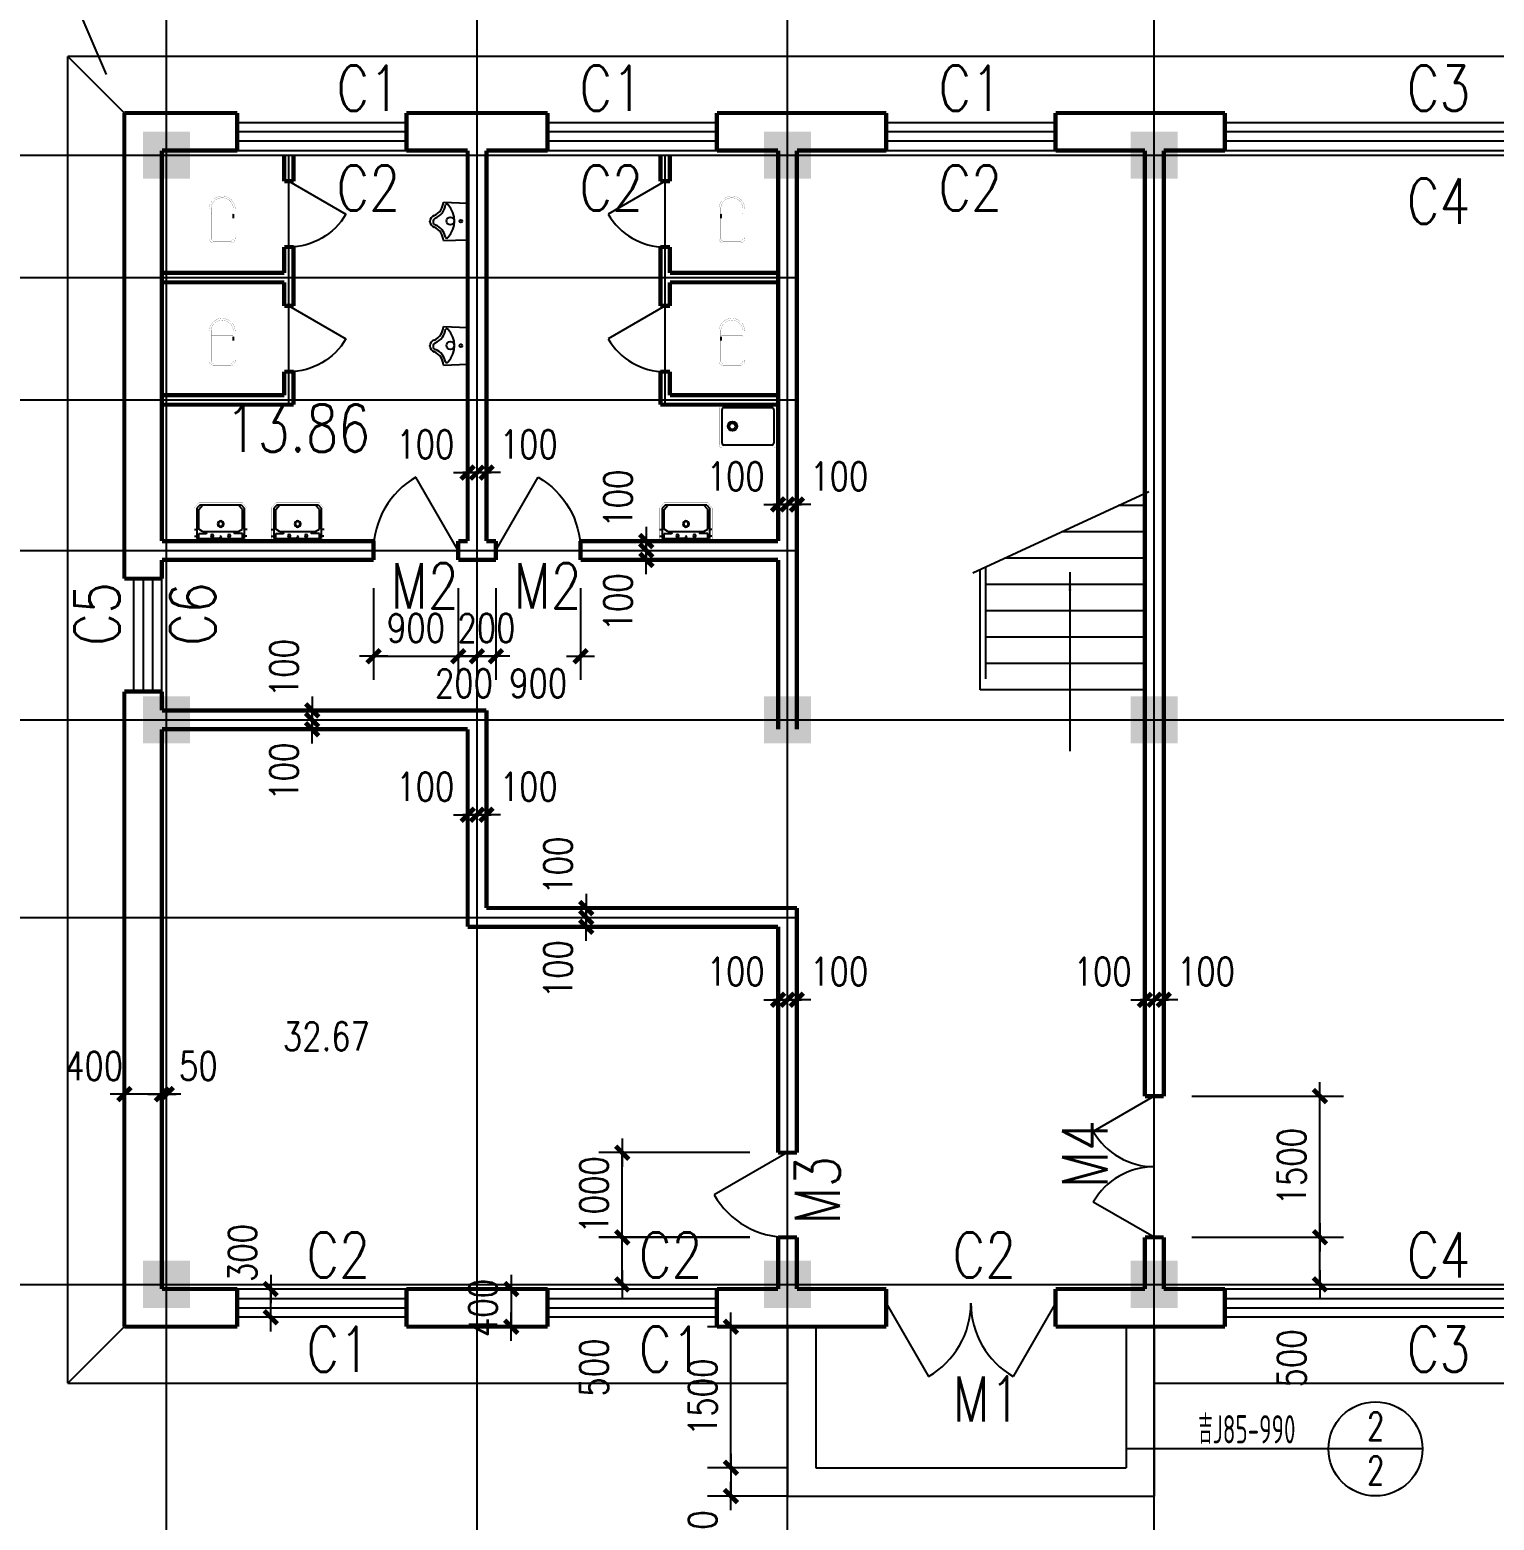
# Model space of a CAD drawing. Extents: x -354 to 59046, y -31184 to 54816.
# Drawn here: x 8406 to 23974, y 26426 to 42266 of the extents above; entities that cross this region are included whole.
import ezdxf
from ezdxf.enums import TextEntityAlignment as Align

# ---------------------------------------------------------------- set-up
doc = ezdxf.new("R2010")
doc.units = 0
doc.header["$LTSCALE"] = 1000
doc.header["$MEASUREMENT"] = 0
doc.linetypes.add('ACAD_ISO02W100', pattern=[15, 12, -3])
doc.layers.get('0').update_dxf_attribs({"linetype": 'CONTINUOUS'})
doc.layers.get('DEFPOINTS').update_dxf_attribs({"linetype": 'CONTINUOUS'})
for name, color, linetype in [('COLUMN', 7, 'CONTINUOUS'), ('DOTE', 1, 'CONTINUOUS'), ('PUB_DIM', 3, 'CONTINUOUS'), ('PUB_TEXT', 7, 'CONTINUOUS'), ('STAIR', 2, 'CONTINUOUS'), ('WALL', 7, 'CONTINUOUS'), ('WINDOW', 2, 'CONTINUOUS'), ('WINDOW_TEXT', 7, 'CONTINUOUS')]:
    doc.layers.add(name, color=color, linetype=linetype)
doc.styles.add('_HZTXT', font='txt.shx', dxfattribs={"width": 0.8, "bigfont": 'hztxt.shx'})
doc.styles.add('DIM_FONT', font='txt.shx', dxfattribs={"width": 0.8, "bigfont": 'hztxt.shx'})
doc.styles.add('SIMPLEX', font='SIMPLEX.SHX')
doc.styles.get("Standard").update_dxf_attribs({"font": 'txt.shx'})
doc.styles.add('线体', font='gbxwxt.shx', dxfattribs={"width": 0.85, "height": 250, "bigfont": 'gbhzfs.shx'})
doc.dimstyles.new('AXIS', dxfattribs={"dimtxt": 300, "dimasz": 1, "dimexe": 250, "dimexo": 300, "dimgap": 150, "dimtad": 1, "dimdec": 0, "dimzin": 0, "dimdsep": 46, "dimtxsty": 'DIM_FONT', "dimblk": '_DIMX', "dimcen": 0.09, "dimse1": 1, "dimse2": 1, "dimclrt": 7, "dimadec": 0, "dimazin": 0, "dimtfac": 1, "dimtdec": 0, "dimtix": 1, "dimtmove": 2, "dimatfit": 3, "dimldrblk": '_DIMX', "dimfxl": 0, "dimtolj": 1, "dimtzin": 0, "dimarcsym": 0})
doc.dimstyles.new('DIMA', dxfattribs={"dimtxt": 300, "dimasz": 1, "dimexe": 250, "dimexo": 300, "dimgap": 150, "dimtad": 1, "dimdec": 0, "dimzin": 0, "dimdsep": 46, "dimtxsty": 'DIM_FONT', "dimblk": '_DIMX', "dimcen": 0.09, "dimse1": 1, "dimclrt": 7, "dimadec": 0, "dimazin": 0, "dimtfac": 1, "dimtdec": 0, "dimtix": 1, "dimtmove": 2, "dimatfit": 3, "dimldrblk": '_DIMX', "dimfxl": 0, "dimtolj": 1, "dimtzin": 0, "dimarcsym": 0})
doc.dimstyles.new('DIMB', dxfattribs={"dimtxt": 300, "dimasz": 1, "dimexe": 250, "dimexo": 300, "dimgap": 150, "dimtad": 1, "dimdec": 0, "dimzin": 0, "dimdsep": 46, "dimtxsty": 'DIM_FONT', "dimblk": '_DIMX', "dimcen": 0.09, "dimse2": 1, "dimclrt": 7, "dimadec": 0, "dimazin": 0, "dimtfac": 1, "dimtdec": 0, "dimtix": 1, "dimtmove": 2, "dimatfit": 3, "dimldrblk": '_DIMX', "dimfxl": 0, "dimtolj": 1, "dimtzin": 0, "dimarcsym": 0})
doc.dimstyles.new('DIMN', dxfattribs={"dimtxt": 300, "dimasz": 1, "dimexe": 250, "dimexo": 300, "dimgap": 150, "dimtad": 1, "dimdec": 0, "dimzin": 0, "dimdsep": 46, "dimtxsty": 'DIM_FONT', "dimblk": '_DIMX', "dimcen": 0.09, "dimclrt": 7, "dimadec": 0, "dimazin": 0, "dimtfac": 1, "dimtdec": 0, "dimtix": 1, "dimtmove": 2, "dimatfit": 3, "dimldrblk": '_DIMX', "dimfxl": 0, "dimtolj": 1, "dimtzin": 0, "dimarcsym": 0})

# ---------------------------------------------------------------- blocks, each defined once
blk = doc.blocks.new('_FZH')
blk.add_solid([(-0.5, -0.5), (0.5, -0.5), (-0.5, 0.5), (0.5, 0.5)])
blk = doc.blocks.new('_DBLK1')
for p, q in [((-0.5, 0), (-0.25, -0.433)), ((0.5, 0), (0.25, -0.433))]:
    blk.add_line(p, q)
for centre, start, end in [((-0.5, 0), 300, 0), ((0.5, 0), 180, 240)]:
    blk.add_arc(centre, 0.5, start, end)
at = {"layer": 'WINDOW_TEXT', "style": 'SIMPLEX', "flags": 9}
blk.add_attdef('A', text='', height=1, dxfattribs=at).set_placement((0, 1.5), align=Align.MIDDLE)
blk = doc.blocks.new('_DBLK')
blk.add_line((-0.5, 0), (0, -0.866))
blk.add_arc((-0.5, 0), 1, 300, 0)
at = {"layer": 'WINDOW_TEXT', "style": 'SIMPLEX', "flags": 9}
blk.add_attdef('A', text='', height=1, dxfattribs=at).set_placement((0, 1.5), align=Align.MIDDLE)
blk = doc.blocks.new('_WBLK')
for p, q in [((-0.5, 0.5), (0.5, 0.5)), ((0.5, 0.1667), (-0.5, 0.1667)), ((0.5, -0.1667), (-0.5, -0.1667)), ((-0.5, -0.5), (0.5, -0.5))]:
    blk.add_line(p, q)
at = {"layer": 'WINDOW_TEXT', "style": 'SIMPLEX', "flags": 9}
blk.add_attdef('A', text='', height=1, dxfattribs=at).set_placement((0, 1.5), align=Align.MIDDLE)
blk = doc.blocks.new('M_E2')
blk.add_line((-306, -118), (-266, -118))
at = {"const_width": 1.5}
for points in [[(-366, 138, 0.97895), (-366, -138, 0.97895)], [(-366, 118, 0.97895), (-366, -118, 0.97895)], [(-306, 118, 0.414214), (-316, 108, 0.414214)], [(0, 88, 0.462192), (-59, 137, 0.462192)], [(-20, 88, 0.414214), (-50, 118, 0.414214)], [(-316, -108, 0.414214), (-306, -118, 0.414214)], [(-59, -137, 0.462192), (0, -88, 0.462192)], [(-50, -118, 0.414214), (-20, -88, 0.414214)]]:
    blk.add_lwpolyline(points, format="xyb", dxfattribs=at)
for points in [[(-366, 137), (-59, 137)], [(-316, 118), (-366, 118)], [(-340, 118), (-266, 118)], [(-316, 108), (-316, -108)], [(-50, 118), (-267, 118)], [(-20, -88), (-20, 88)], [(0, 88), (0, -88)], [(-381, -137), (-59, -137)], [(-316, -118), (-366, -118)], [(-340, -118), (-266, -118)], [(-266, -118), (-50, -118)]]:
    blk.add_lwpolyline(points, dxfattribs=at)
at = {"width": 0.8, "flags": 9}
for tag in ['XSIZE', 'YSIZE']:
    blk.add_attdef(tag, (0, 0), '', height=0.5, dxfattribs=at)
blk = doc.blocks.new('M_E8')
for p, q in [((-204, -257), (-194, -2)), ((-194, -2), (196, -2)), ((206, -257), (196, -2))]:
    blk.add_line(p, q)
at = {"const_width": 1.5}
for points in [[(-196, 0), (196, 0), (206, -257, -4.356259)], [(-194, -2), (-204, -257, 0.758087)]]:
    blk.add_lwpolyline(points, format="xyb", dxfattribs=at)
for points in [[(-2, -142), (6, -142), (12, -146), (19, -148), (25, -152), (29, -158), (34, -166), (37, -174), (39, -183), (37, -191), (35, -200), (29, -208), (25, -214), (17, -219), (12, -223), (4, -224), (-2, -224), (-6, -224), (-11, -223), (-18, -221), (-26, -217), (-32, -213), (-37, -207), (-42, -199), (-44, -190), (-45, -183), (-42, -173), (-40, -164), (-35, -158), (-31, -150), (-26, -148), (-24, -144), (-18, -143), (-14, -143), (-12, -142), (-8, -142), (-6, -141), (-2, -142)], [(-204, -257), (-194, -258), (-194, -258), (-183, -260), (-175, -261), (-165, -264), (-156, -268), (-147, -271), (-138, -275), (-128, -281), (-119, -287), (-109, -295), (-102, -300), (-94, -308), (-86, -316), (-79, -324), (-74, -332), (-68, -340), (-62, -348), (-58, -356), (-54, -366), (-50, -374), (-43, -383), (-36, -389), (-30, -392), (-23, -395), (-17, -398), (-9, -399), (0, -399), (13, -398), (23, -395), (29, -392), (35, -389), (43, -385), (49, -380), (54, -374), (58, -366), (62, -357), (65, -347), (71, -340), (75, -332), (80, -325), (85, -319), (91, -313), (95, -308), (100, -302), (106, -295), (113, -290), (119, -285), (126, -280), (132, -277), (139, -273), (145, -271), (154, -268), (162, -264), (173, -261), (183, -259), (191, -258), (199, -257), (206, -257)]]:
    blk.add_lwpolyline(points, dxfattribs=at)
for centre, radius in [((-3, -184), 41.7), ((-1, -74), 15)]:
    blk.add_circle(centre, radius)
for centre, radius, start, end in [((-2, -389), 250, 46.6458, 133.3542), ((-218, -432), 176, 26.1838, 85.5792), ((-158, -223), 22.7, 134.5857, 206.4573), ((-198, -412), 179, 22.2984, 83.8043), ((201, -407), 174, 100.5676, 157.7034), ((215, -425), 168, 93.3348, 155.3309), ((162, -222), 16.2, 297.1389, 62.8611), ((1, -338), 63.3, 194.7447, 345.2553), ((4, -329), 38.6, 202.7778, 341.3609)]:
    blk.add_arc(centre, radius, start, end)
blk.add_point((1, -402))
at = {"width": 0.8, "flags": 9}
for tag in ['XSIZE', 'YSIZE']:
    blk.add_attdef(tag, (0, 0), '', height=0.5, dxfattribs=at)
blk = doc.blocks.new('M_E3')
for p, q in [((-275, -410), (-275, -50)), ((-255, -30), (255, -30)), ((275, -50), (275, -410)), ((255, -430), (-255, -430))]:
    blk.add_line(p, q)
at = {"const_width": 1.5}
for points in [[(-275, 0, 0.414214), (-305, -30, 0.414214)], [(305, -30, 0.414214), (275, 0, 0.414214)], [(-305, -430, 0.414214), (-275, -460, 0.414214)], [(275, -460, 0.414214), (305, -430, 0.414214)]]:
    blk.add_lwpolyline(points, format="xyb", dxfattribs=at)
for points in [[(-275, 0), (275, 0)], [(-305, -430), (-305, -30)], [(305, -30), (305, -430)], [(275, -460), (-275, -460)]]:
    blk.add_lwpolyline(points, dxfattribs=at)
for radius in [50, 32.5]:
    blk.add_circle((165, -230), radius)
for centre, start, end in [((-255, -50), 90, 180), ((255, -50), 0, 90), ((-255, -410), 180, 270), ((255, -410), 270, 0)]:
    blk.add_arc(centre, 20, start, end)
at = {"width": 0.8, "flags": 9}
for tag in ['XSIZE', 'YSIZE']:
    blk.add_attdef(tag, (0, 0), '', height=0.5, dxfattribs=at)
blk = doc.blocks.new('M_E0')
for p, q in [((-279, -123), (-251, -123)), ((-277, -51), (-251, -51)), ((-251, -26), (251, -26)), ((-251, -349), (-251, -26)), ((-232, -26), (-232, -79)), ((-232, -79), (-154, -79)), ((-191, -100), (-232, -127)), ((-232, -127), (-232, -335)), ((-191, -100), (189, -100)), ((-149, -84), (-149, -100)), ((0, -26), (-90, -26)), ((-90, -26), (90, -26)), ((148, -84), (148, -100)), ((232, -79), (153, -79)), ((192, -101), (232, -127)), ((232, -26), (232, -79)), ((232, -127), (232, -335)), ((251, -349), (251, -26)), ((279, -51), (253, -51)), ((281, -123), (253, -123)), ((-221, -381), (-251, -349)), ((-232, -335), (-191, -381)), ((222, -381), (-221, -381)), ((232, -335), (191, -381)), ((222, -381), (251, -349))]:
    blk.add_line(p, q)
at = {"const_width": 1.5}
for points in [[(-280, 0), (-280, -350)], [(-280, 0), (280, 0)], [(280, 0), (280, -350)], [(-280, -350), (-230, -410)], [(-230, -410), (230, -410)], [(280, -350), (230, -410)]]:
    blk.add_lwpolyline(points, dxfattribs=at)
for centre, radius in [((-89, -56), 15), ((1, -182), 33.1), ((1, -182), 24.9), ((1, -44), 8), ((91, -54), 15)]:
    blk.add_circle(centre, radius)
for centre, start, end in [((-154, -84), 0, 90), ((153, -84), 90, 180), ((189, -105), 57.2444, 90)]:
    blk.add_arc(centre, 5, start, end)
at = {"width": 0.8, "flags": 9}
for tag in ['XSIZE', 'YSIZE']:
    blk.add_attdef(tag, (0, 0), '', height=0.5, dxfattribs=at)
blk = doc.blocks.new('_DIMX')
blk.add_line((-150, 0), (150, 0))
at = {"const_width": 50}
blk.add_lwpolyline([(-70, -70), (70, 70)], dxfattribs=at)
blk = doc.blocks.new('*D139')
at = {"layer": 'DEFPOINTS', "color": 0}
for p in [(12961, 36632), (13161, 36632), (13161, 35608)]:
    blk.add_point(p, dxfattribs=at)
at = {"layer": 'PUB_DIM', "color": 0, "lineweight": -2}
for p, q in [((12961, 36332), (12961, 35358)), ((12960, 35608), (12959, 35608)), ((12961, 35608), (13161, 35608)), ((13162, 35608), (13163, 35608))]:
    blk.add_line(p, q, dxfattribs=at)
blk.add_blockref('_DIMX', (12961, 35608), dxfattribs=at)
at = {"layer": 'PUB_DIM', "color": 0, "lineweight": -2, "rotation": 180}
blk.add_blockref('_DIMX', (13161, 35608), dxfattribs=at)
at = {"layer": 'PUB_DIM', "color": 7, "insert": (13021, 35320), "char_height": 300, "attachment_point": 5, "style": 'DIM_FONT'}
blk.add_mtext('\\A1;200', dxfattribs=at)
blk = doc.blocks.new('*D140')
at = {"layer": 'DEFPOINTS', "color": 0}
for p in [(13161, 36632), (13361, 36632), (13361, 35608)]:
    blk.add_point(p, dxfattribs=at)
at = {"layer": 'PUB_DIM', "color": 0, "lineweight": -2}
for p, q in [((13361, 36332), (13361, 35358)), ((13160, 35608), (13159, 35608)), ((13161, 35608), (13361, 35608)), ((13362, 35608), (13363, 35608))]:
    blk.add_line(p, q, dxfattribs=at)
blk.add_blockref('_DIMX', (13161, 35608), dxfattribs=at)
at = {"layer": 'PUB_DIM', "color": 0, "lineweight": -2, "rotation": 180}
blk.add_blockref('_DIMX', (13361, 35608), dxfattribs=at)
at = {"layer": 'PUB_DIM', "color": 7, "insert": (13261, 35908), "char_height": 300, "attachment_point": 5, "style": 'DIM_FONT'}
blk.add_mtext('\\A1;200', dxfattribs=at)
blk = doc.blocks.new('*D141')
at = {"layer": 'DEFPOINTS', "color": 0}
for p in [(13361, 36632), (14261, 36632), (14261, 35608)]:
    blk.add_point(p, dxfattribs=at)
at = {"layer": 'PUB_DIM', "color": 0, "lineweight": -2}
for p, q in [((13361, 36332), (13361, 35358)), ((14261, 36332), (14261, 35358)), ((13362, 35608), (13381, 35608)), ((14260, 35608), (14241, 35608))]:
    blk.add_line(p, q, dxfattribs=at)
at = {"layer": 'PUB_DIM', "color": 0, "lineweight": -2, "rotation": 180}
blk.add_blockref('_DIMX', (13361, 35608), dxfattribs=at)
at = {"layer": 'PUB_DIM', "color": 0, "lineweight": -2}
blk.add_blockref('_DIMX', (14261, 35608), dxfattribs=at)
at = {"layer": 'PUB_DIM', "color": 7, "insert": (13811, 35320), "char_height": 300, "attachment_point": 5, "style": 'DIM_FONT'}
blk.add_mtext('\\A1;900', dxfattribs=at)
blk = doc.blocks.new('*D147')
at = {"layer": 'DEFPOINTS', "color": 0}
for p in [(14705, 30332), (16361, 30332), (16361, 29432)]:
    blk.add_point(p, dxfattribs=at)
at = {"layer": 'PUB_DIM', "color": 0, "lineweight": -2}
for p, q in [((16061, 30332), (14455, 30332)), ((14705, 30333), (14705, 30334)), ((14705, 29432), (14705, 30332)), ((16061, 29432), (14455, 29432)), ((14705, 29431), (14705, 29430))]:
    blk.add_line(p, q, dxfattribs=at)
for p, rotation in [((14705, 30332), 270), ((14705, 29432), 90)]:
    blk.add_blockref('_DIMX', p, dxfattribs=dict(at, rotation=rotation))
at = {"layer": 'PUB_DIM', "color": 7, "insert": (14405, 29882), "char_height": 300, "attachment_point": 5, "rotation": 90, "style": 'DIM_FONT'}
blk.add_mtext('\\A1;1000', dxfattribs=at)
blk = doc.blocks.new('*D148')
at = {"layer": 'DEFPOINTS', "color": 0}
for p in [(16361, 31957), (16461, 31957), (16461, 31957)]:
    blk.add_point(p, dxfattribs=at)
at = {"layer": 'PUB_DIM', "color": 0, "lineweight": -2}
for p, q in [((16360, 31957), (16359, 31957)), ((16361, 31957), (16461, 31957)), ((16462, 31957), (16463, 31957))]:
    blk.add_line(p, q, dxfattribs=at)
blk.add_blockref('_DIMX', (16361, 31957), dxfattribs=at)
at = {"layer": 'PUB_DIM', "color": 0, "lineweight": -2, "rotation": 180}
blk.add_blockref('_DIMX', (16461, 31957), dxfattribs=at)
at = {"layer": 'PUB_DIM', "color": 7, "insert": (15911, 32257), "char_height": 300, "attachment_point": 5, "style": 'DIM_FONT'}
blk.add_mtext('\\A1;100', dxfattribs=at)
blk = doc.blocks.new('*D149')
at = {"layer": 'DEFPOINTS', "color": 0}
for p in [(16461, 31957), (16561, 31957), (16561, 31957)]:
    blk.add_point(p, dxfattribs=at)
at = {"layer": 'PUB_DIM', "color": 0, "lineweight": -2}
for p, q in [((16460, 31957), (16459, 31957)), ((16461, 31957), (16561, 31957)), ((16562, 31957), (16563, 31957))]:
    blk.add_line(p, q, dxfattribs=at)
blk.add_blockref('_DIMX', (16461, 31957), dxfattribs=at)
at = {"layer": 'PUB_DIM', "color": 0, "lineweight": -2, "rotation": 180}
blk.add_blockref('_DIMX', (16561, 31957), dxfattribs=at)
at = {"layer": 'PUB_DIM', "color": 7, "insert": (17011, 32257), "char_height": 300, "attachment_point": 5, "style": 'DIM_FONT'}
blk.add_mtext('\\A1;100', dxfattribs=at)
blk = doc.blocks.new('*D150')
at = {"layer": 'DEFPOINTS', "color": 0}
for p in [(20261, 31957), (20361, 31957), (20361, 31957)]:
    blk.add_point(p, dxfattribs=at)
at = {"layer": 'PUB_DIM', "color": 0, "lineweight": -2}
for p, q in [((20260, 31957), (20259, 31957)), ((20261, 31957), (20361, 31957)), ((20362, 31957), (20363, 31957))]:
    blk.add_line(p, q, dxfattribs=at)
blk.add_blockref('_DIMX', (20261, 31957), dxfattribs=at)
at = {"layer": 'PUB_DIM', "color": 0, "lineweight": -2, "rotation": 180}
blk.add_blockref('_DIMX', (20361, 31957), dxfattribs=at)
at = {"layer": 'PUB_DIM', "color": 7, "insert": (19811, 32257), "char_height": 300, "attachment_point": 5, "style": 'DIM_FONT'}
blk.add_mtext('\\A1;100', dxfattribs=at)
blk = doc.blocks.new('*D151')
at = {"layer": 'DEFPOINTS', "color": 0}
for p in [(20361, 31957), (20461, 31957), (20461, 31957)]:
    blk.add_point(p, dxfattribs=at)
at = {"layer": 'PUB_DIM', "color": 0, "lineweight": -2}
for p, q in [((20360, 31957), (20359, 31957)), ((20361, 31957), (20461, 31957)), ((20462, 31957), (20463, 31957))]:
    blk.add_line(p, q, dxfattribs=at)
blk.add_blockref('_DIMX', (20361, 31957), dxfattribs=at)
at = {"layer": 'PUB_DIM', "color": 0, "lineweight": -2, "rotation": 180}
blk.add_blockref('_DIMX', (20461, 31957), dxfattribs=at)
at = {"layer": 'PUB_DIM', "color": 7, "insert": (20911, 32257), "char_height": 300, "attachment_point": 5, "style": 'DIM_FONT'}
blk.add_mtext('\\A1;100', dxfattribs=at)
blk = doc.blocks.new('*D154')
at = {"layer": 'DEFPOINTS', "color": 0}
for p in [(14322, 32832), (14322, 32832), (14322, 32732)]:
    blk.add_point(p, dxfattribs=at)
at = {"layer": 'PUB_DIM', "color": 0, "lineweight": -2}
for p, q in [((14322, 32833), (14322, 32834)), ((14322, 32732), (14322, 32832)), ((14322, 32731), (14322, 32730))]:
    blk.add_line(p, q, dxfattribs=at)
for p, rotation in [((14322, 32832), 270), ((14322, 32732), 90)]:
    blk.add_blockref('_DIMX', p, dxfattribs=dict(at, rotation=rotation))
at = {"layer": 'PUB_DIM', "color": 7, "insert": (14022, 32282), "char_height": 300, "attachment_point": 5, "rotation": 90, "style": 'DIM_FONT'}
blk.add_mtext('\\A1;100', dxfattribs=at)
blk = doc.blocks.new('*D155')
at = {"layer": 'DEFPOINTS', "color": 0}
for p in [(14322, 32932), (14322, 32932), (14322, 32832)]:
    blk.add_point(p, dxfattribs=at)
at = {"layer": 'PUB_DIM', "color": 0, "lineweight": -2}
for p, q in [((14322, 32933), (14322, 32934)), ((14322, 32832), (14322, 32932)), ((14322, 32831), (14322, 32830))]:
    blk.add_line(p, q, dxfattribs=at)
for p, rotation in [((14322, 32932), 270), ((14322, 32832), 90)]:
    blk.add_blockref('_DIMX', p, dxfattribs=dict(at, rotation=rotation))
at = {"layer": 'PUB_DIM', "color": 7, "insert": (14022, 33382), "char_height": 300, "attachment_point": 5, "rotation": 90, "style": 'DIM_FONT'}
blk.add_mtext('\\A1;100', dxfattribs=at)
blk = doc.blocks.new('*D156')
at = {"layer": 'DEFPOINTS', "color": 0}
for p in [(13061, 33923), (13161, 33923), (13161, 33923)]:
    blk.add_point(p, dxfattribs=at)
at = {"layer": 'PUB_DIM', "color": 0, "lineweight": -2}
for p, q in [((13060, 33923), (13059, 33923)), ((13061, 33923), (13161, 33923)), ((13162, 33923), (13163, 33923))]:
    blk.add_line(p, q, dxfattribs=at)
blk.add_blockref('_DIMX', (13061, 33923), dxfattribs=at)
at = {"layer": 'PUB_DIM', "color": 0, "lineweight": -2, "rotation": 180}
blk.add_blockref('_DIMX', (13161, 33923), dxfattribs=at)
at = {"layer": 'PUB_DIM', "color": 7, "insert": (12611, 34223), "char_height": 300, "attachment_point": 5, "style": 'DIM_FONT'}
blk.add_mtext('\\A1;100', dxfattribs=at)
blk = doc.blocks.new('*D157')
at = {"layer": 'DEFPOINTS', "color": 0}
for p in [(13161, 33923), (13261, 33923), (13261, 33923)]:
    blk.add_point(p, dxfattribs=at)
at = {"layer": 'PUB_DIM', "color": 0, "lineweight": -2}
for p, q in [((13160, 33923), (13159, 33923)), ((13161, 33923), (13261, 33923)), ((13262, 33923), (13263, 33923))]:
    blk.add_line(p, q, dxfattribs=at)
blk.add_blockref('_DIMX', (13161, 33923), dxfattribs=at)
at = {"layer": 'PUB_DIM', "color": 0, "lineweight": -2, "rotation": 180}
blk.add_blockref('_DIMX', (13261, 33923), dxfattribs=at)
at = {"layer": 'PUB_DIM', "color": 7, "insert": (13711, 34223), "char_height": 300, "attachment_point": 5, "style": 'DIM_FONT'}
blk.add_mtext('\\A1;100', dxfattribs=at)
blk = doc.blocks.new('*D158')
at = {"layer": 'DEFPOINTS', "color": 0}
for p in [(11408, 34932), (11408, 34932), (11408, 34832)]:
    blk.add_point(p, dxfattribs=at)
at = {"layer": 'PUB_DIM', "color": 0, "lineweight": -2}
for p, q in [((11408, 34933), (11408, 34934)), ((11408, 34832), (11408, 34932)), ((11408, 34831), (11408, 34830))]:
    blk.add_line(p, q, dxfattribs=at)
for p, rotation in [((11408, 34932), 270), ((11408, 34832), 90)]:
    blk.add_blockref('_DIMX', p, dxfattribs=dict(at, rotation=rotation))
at = {"layer": 'PUB_DIM', "color": 7, "insert": (11108, 34382), "char_height": 300, "attachment_point": 5, "rotation": 90, "style": 'DIM_FONT'}
blk.add_mtext('\\A1;100', dxfattribs=at)
blk = doc.blocks.new('*D159')
at = {"layer": 'DEFPOINTS', "color": 0}
for p in [(11408, 35032), (11408, 35032), (11408, 34932)]:
    blk.add_point(p, dxfattribs=at)
at = {"layer": 'PUB_DIM', "color": 0, "lineweight": -2}
for p, q in [((11408, 35033), (11408, 35034)), ((11408, 34932), (11408, 35032)), ((11408, 34931), (11408, 34930))]:
    blk.add_line(p, q, dxfattribs=at)
for p, rotation in [((11408, 35032), 270), ((11408, 34932), 90)]:
    blk.add_blockref('_DIMX', p, dxfattribs=dict(at, rotation=rotation))
at = {"layer": 'PUB_DIM', "color": 7, "insert": (11108, 35482), "char_height": 300, "attachment_point": 5, "rotation": 90, "style": 'DIM_FONT'}
blk.add_mtext('\\A1;100', dxfattribs=at)
blk = doc.blocks.new('*D160')
at = {"layer": 'DEFPOINTS', "color": 0}
for p in [(13061, 37560), (13161, 37560), (13161, 37560)]:
    blk.add_point(p, dxfattribs=at)
at = {"layer": 'PUB_DIM', "color": 0, "lineweight": -2}
for p, q in [((13060, 37560), (13059, 37560)), ((13061, 37560), (13161, 37560)), ((13162, 37560), (13163, 37560))]:
    blk.add_line(p, q, dxfattribs=at)
blk.add_blockref('_DIMX', (13061, 37560), dxfattribs=at)
at = {"layer": 'PUB_DIM', "color": 0, "lineweight": -2, "rotation": 180}
blk.add_blockref('_DIMX', (13161, 37560), dxfattribs=at)
at = {"layer": 'PUB_DIM', "color": 7, "insert": (12611, 37860), "char_height": 300, "attachment_point": 5, "style": 'DIM_FONT'}
blk.add_mtext('\\A1;100', dxfattribs=at)
blk = doc.blocks.new('*D161')
at = {"layer": 'DEFPOINTS', "color": 0}
for p in [(13161, 37560), (13261, 37560), (13261, 37560)]:
    blk.add_point(p, dxfattribs=at)
at = {"layer": 'PUB_DIM', "color": 0, "lineweight": -2}
for p, q in [((13160, 37560), (13159, 37560)), ((13161, 37560), (13261, 37560)), ((13262, 37560), (13263, 37560))]:
    blk.add_line(p, q, dxfattribs=at)
blk.add_blockref('_DIMX', (13161, 37560), dxfattribs=at)
at = {"layer": 'PUB_DIM', "color": 0, "lineweight": -2, "rotation": 180}
blk.add_blockref('_DIMX', (13261, 37560), dxfattribs=at)
at = {"layer": 'PUB_DIM', "color": 7, "insert": (13711, 37860), "char_height": 300, "attachment_point": 5, "style": 'DIM_FONT'}
blk.add_mtext('\\A1;100', dxfattribs=at)
blk = doc.blocks.new('*D162')
at = {"layer": 'DEFPOINTS', "color": 0}
for p in [(16361, 37221), (16461, 37221), (16461, 37221)]:
    blk.add_point(p, dxfattribs=at)
at = {"layer": 'PUB_DIM', "color": 0, "lineweight": -2}
for p, q in [((16360, 37221), (16359, 37221)), ((16361, 37221), (16461, 37221)), ((16462, 37221), (16463, 37221))]:
    blk.add_line(p, q, dxfattribs=at)
blk.add_blockref('_DIMX', (16361, 37221), dxfattribs=at)
at = {"layer": 'PUB_DIM', "color": 0, "lineweight": -2, "rotation": 180}
blk.add_blockref('_DIMX', (16461, 37221), dxfattribs=at)
at = {"layer": 'PUB_DIM', "color": 7, "insert": (15911, 37521), "char_height": 300, "attachment_point": 5, "style": 'DIM_FONT'}
blk.add_mtext('\\A1;100', dxfattribs=at)
blk = doc.blocks.new('*D163')
at = {"layer": 'DEFPOINTS', "color": 0}
for p in [(16461, 37221), (16561, 37221), (16561, 37221)]:
    blk.add_point(p, dxfattribs=at)
at = {"layer": 'PUB_DIM', "color": 0, "lineweight": -2}
for p, q in [((16460, 37221), (16459, 37221)), ((16461, 37221), (16561, 37221)), ((16562, 37221), (16563, 37221))]:
    blk.add_line(p, q, dxfattribs=at)
blk.add_blockref('_DIMX', (16461, 37221), dxfattribs=at)
at = {"layer": 'PUB_DIM', "color": 0, "lineweight": -2, "rotation": 180}
blk.add_blockref('_DIMX', (16561, 37221), dxfattribs=at)
at = {"layer": 'PUB_DIM', "color": 7, "insert": (17011, 37521), "char_height": 300, "attachment_point": 5, "style": 'DIM_FONT'}
blk.add_mtext('\\A1;100', dxfattribs=at)
blk = doc.blocks.new('*D164')
at = {"layer": 'DEFPOINTS', "color": 0}
for p in [(14960, 36732), (14960, 36732), (14960, 36632)]:
    blk.add_point(p, dxfattribs=at)
at = {"layer": 'PUB_DIM', "color": 0, "lineweight": -2}
for p, q in [((14960, 36733), (14960, 36734)), ((14960, 36632), (14960, 36732)), ((14960, 36631), (14960, 36630))]:
    blk.add_line(p, q, dxfattribs=at)
for p, rotation in [((14960, 36732), 270), ((14960, 36632), 90)]:
    blk.add_blockref('_DIMX', p, dxfattribs=dict(at, rotation=rotation))
at = {"layer": 'PUB_DIM', "color": 7, "insert": (14660, 36182), "char_height": 300, "attachment_point": 5, "rotation": 90, "style": 'DIM_FONT'}
blk.add_mtext('\\A1;100', dxfattribs=at)
blk = doc.blocks.new('*D165')
at = {"layer": 'DEFPOINTS', "color": 0}
for p in [(14960, 36832), (14960, 36832), (14960, 36732)]:
    blk.add_point(p, dxfattribs=at)
at = {"layer": 'PUB_DIM', "color": 0, "lineweight": -2}
for p, q in [((14960, 36833), (14960, 36834)), ((14960, 36732), (14960, 36832)), ((14960, 36731), (14960, 36730))]:
    blk.add_line(p, q, dxfattribs=at)
for p, rotation in [((14960, 36832), 270), ((14960, 36732), 90)]:
    blk.add_blockref('_DIMX', p, dxfattribs=dict(at, rotation=rotation))
at = {"layer": 'PUB_DIM', "color": 7, "insert": (14660, 37282), "char_height": 300, "attachment_point": 5, "rotation": 90, "style": 'DIM_FONT'}
blk.add_mtext('\\A1;100', dxfattribs=at)
blk = doc.blocks.new('*D170')
at = {"layer": 'DEFPOINTS', "color": 0}
for p in [(9811, 30954), (9811, 30954), (9861, 30954)]:
    blk.add_point(p, dxfattribs=at)
at = {"layer": 'PUB_DIM', "color": 0, "lineweight": -2}
for p, q in [((9810, 30954), (9809, 30954)), ((9861, 30954), (9811, 30954)), ((9862, 30954), (9863, 30954))]:
    blk.add_line(p, q, dxfattribs=at)
blk.add_blockref('_DIMX', (9811, 30954), dxfattribs=at)
at = {"layer": 'PUB_DIM', "color": 0, "lineweight": -2, "rotation": 180}
blk.add_blockref('_DIMX', (9861, 30954), dxfattribs=at)
at = {"layer": 'PUB_DIM', "color": 7, "insert": (10199, 31254), "char_height": 300, "attachment_point": 5, "style": 'DIM_FONT'}
blk.add_mtext('\\A1;50', dxfattribs=at)
blk = doc.blocks.new('*D171')
at = {"layer": 'DEFPOINTS', "color": 0}
for p in [(9411, 30954), (9411, 30954), (9811, 30954)]:
    blk.add_point(p, dxfattribs=at)
at = {"layer": 'PUB_DIM', "color": 0, "lineweight": -2}
blk.add_line((9810, 30954), (9412, 30954), dxfattribs=at)
at = {"layer": 'PUB_DIM', "color": 0, "lineweight": -2, "rotation": 180}
blk.add_blockref('_DIMX', (9411, 30954), dxfattribs=at)
at = {"layer": 'PUB_DIM', "color": 0, "lineweight": -2}
blk.add_blockref('_DIMX', (9811, 30954), dxfattribs=at)
at = {"layer": 'PUB_DIM', "color": 7, "insert": (9090, 31254), "char_height": 300, "attachment_point": 5, "style": 'DIM_FONT'}
blk.add_mtext('\\A1;400', dxfattribs=at)
blk = doc.blocks.new('*D267')
at = {"layer": 'DEFPOINTS', "color": 0}
for p in [(16751, 26982), (15860, 26682), (16751, 26682)]:
    blk.add_point(p, dxfattribs=at)
at = {"layer": 'PUB_DIM', "color": 0, "lineweight": -2}
for p, q in [((16451, 26982), (15610, 26982)), ((15860, 26983), (15860, 26984)), ((15860, 26982), (15860, 26682)), ((16451, 26682), (15610, 26682)), ((15860, 26681), (15860, 26680))]:
    blk.add_line(p, q, dxfattribs=at)
for p, rotation in [((15860, 26982), 270), ((15860, 26682), 90)]:
    blk.add_blockref('_DIMX', p, dxfattribs=dict(at, rotation=rotation))
at = {"layer": 'PUB_DIM', "color": 7, "insert": (15560, 26222), "char_height": 300, "attachment_point": 5, "rotation": 90, "style": 'DIM_FONT'}
blk.add_mtext('\\A1;300', dxfattribs=at)
blk = doc.blocks.new('_ARROW')
blk.add_solid([(0, 0), (-1, 0.1), (-1, -0.1)])
blk = doc.blocks.new('*D282')
at = {"layer": 'DEFPOINTS', "color": 0}
for p in [(12411, 28882), (12411, 28482), (13525, 28482)]:
    blk.add_point(p, dxfattribs=at)
at = {"layer": 'WALL', "color": 0, "lineweight": -2}
for p, q in [((12711, 28882), (13775, 28882)), ((13525, 28883), (13525, 28884)), ((13525, 28882), (13525, 28482)), ((12711, 28482), (13775, 28482)), ((13525, 28481), (13525, 28480))]:
    blk.add_line(p, q, dxfattribs=at)
for p, rotation in [((13525, 28882), 270), ((13525, 28482), 90)]:
    blk.add_blockref('_DIMX', p, dxfattribs=dict(at, rotation=rotation))
at = {"layer": 'WALL', "color": 7, "insert": (13225, 28682), "char_height": 300, "attachment_point": 5, "rotation": 90, "style": 'DIM_FONT'}
blk.add_mtext('\\A1;400', dxfattribs=at)
blk = doc.blocks.new('*D286')
at = {"layer": 'DEFPOINTS', "color": 0}
for p in [(10967, 28882), (12411, 28882), (12411, 28582)]:
    blk.add_point(p, dxfattribs=at)
at = {"layer": 'WALL', "color": 0, "lineweight": -2}
for p, q in [((12111, 28882), (10717, 28882)), ((10967, 28883), (10967, 28884)), ((10967, 28582), (10967, 28882)), ((12111, 28582), (10717, 28582)), ((10967, 28581), (10967, 28580))]:
    blk.add_line(p, q, dxfattribs=at)
for p, rotation in [((10967, 28882), 270), ((10967, 28582), 90)]:
    blk.add_blockref('_DIMX', p, dxfattribs=dict(at, rotation=rotation))
at = {"layer": 'WALL', "color": 7, "insert": (10667, 29265), "char_height": 300, "attachment_point": 5, "rotation": 90, "style": 'DIM_FONT'}
blk.add_mtext('\\A1;300', dxfattribs=at)

msp = doc.modelspace()

# ---------------------------------------------------------------- linework, layer by layer
for p, q in [((8810.8, 27882.4), (8810.8, 41982.4)), ((48710.8, 41982.4), (8810.8, 41982.4)), ((9410.8, 41382.4), (8810.8, 41982.4)), ((18433.2, 36494), (20301.8, 37360.2)), ((8810.8, 27882.4), (9410.8, 28482.4)), ((16460.8, 28482.4), (16460.8, 26682.4)), ((16760.8, 28482.4), (16760.8, 26982.4)), ((20060.8, 28482.4), (20060.8, 26982.4)), ((20360.8, 28482.4), (20360.8, 26682.4)), ((8810.8, 27882.4), (16460.8, 27882.4)), ((20360.8, 27882.4), (48710.8, 27882.4))]:
    msp.add_line(p, q)
at = {"layer": 'DOTE'}
for p, q in [((9860.8, 25868.9), (9860.8, 43630.1)), ((13160.8, 25868.9), (13160.8, 43630.1)), ((16460.8, 25868.9), (16460.8, 43630.1)), ((20360.8, 25868.9), (20360.8, 43630.1)), ((7878.1, 40932.4), (52063.7, 40932.4)), ((11160.8, 38282.4), (11160.8, 40932.4)), ((15160.8, 38282.4), (15160.8, 40932.4)), ((7878.1, 39632.4), (16560.8, 39632.4)), ((7878.1, 38332.4), (16560.8, 38332.4)), ((7878.1, 36732.4), (16560.8, 36732.4)), ((7878.1, 34932.4), (52063.7, 34932.4)), ((7878.1, 32832.4), (16560.8, 32832.4)), ((7878.1, 28932.4), (52063.7, 28932.4))]:
    msp.add_line(p, q, dxfattribs=at)
at = {"layer": 'PUB_DIM'}
msp.add_lwpolyline([(19462.1, 36502.6), (19462.1, 34600.1)], dxfattribs=at)
at = {"layer": 'STAIR'}
for p, q in [((8634.4, 43154), (9219, 41789.6)), ((20260.8, 37211.7), (19981.5, 37211.7)), ((20260.8, 36931.7), (19377.4, 36931.7)), ((20260.8, 36651.7), (18773.3, 36651.7)), ((18510.8, 35251.7), (18510.8, 36530)), ((18570.8, 35367), (18570.8, 36557.8)), ((20260.8, 36371.7), (18570.8, 36371.7)), ((20260.8, 36091.7), (18570.8, 36091.7)), ((20260.8, 35811.7), (18570.8, 35811.7)), ((20260.8, 35531.7), (18570.8, 35531.7)), ((20260.8, 35251.7), (18510.8, 35251.7)), ((23212.4, 27183.2), (20060.8, 27183.2))]:
    msp.add_line(p, q, dxfattribs=at)
msp.add_circle((22712.4, 27183.2), 500, dxfattribs=at)
at = {"layer": 'WALL'}
for p, q in [((16760.8, 26982.4), (20060.8, 26982.4)), ((16460.8, 26682.4), (20360.8, 26682.4))]:
    msp.add_line(p, q, dxfattribs=at)
at = {"layer": 'WALL', "const_width": 45}
for points in [[(10610.8, 41382.4), (9410.8, 41382.4)], [(9410.8, 36432.4), (9410.8, 41382.4)], [(10610.8, 41382.4), (10610.8, 40982.4)], [(13910.8, 41382.4), (12410.8, 41382.4)], [(12410.8, 41382.4), (12410.8, 40982.4)], [(13910.8, 41382.4), (13910.8, 40982.4)], [(17510.8, 41382.4), (15710.8, 41382.4)], [(15710.8, 41382.4), (15710.8, 40982.4)], [(17510.8, 41382.4), (17510.8, 40982.4)], [(21110.8, 41382.4), (19310.8, 41382.4)], [(19310.8, 41382.4), (19310.8, 40982.4)], [(21110.8, 41382.4), (21110.8, 40982.4)], [(10610.8, 40982.4), (9810.8, 40982.4)], [(9810.8, 40982.4), (9810.8, 36832.4)], [(11110.8, 40657.4), (11110.8, 40932.4)], [(11210.8, 40657.4), (11210.8, 40932.4)], [(13060.8, 40982.4), (12410.8, 40982.4)], [(13060.8, 36832.4), (13060.8, 40982.4)], [(13260.8, 36832.4), (13260.8, 40982.4)], [(13910.8, 40982.4), (13260.8, 40982.4)], [(15110.8, 40932.4), (15110.8, 40657.4)], [(15210.8, 40932.4), (15210.8, 40657.4)], [(16360.8, 40982.4), (15710.8, 40982.4)], [(16360.8, 40982.4), (16360.8, 36832.4)], [(16560.8, 40982.4), (16560.8, 34832.4)], [(17510.8, 40982.4), (16560.8, 40982.4)], [(20260.8, 40982.4), (19310.8, 40982.4)], [(20260.8, 30932.4), (20260.8, 40982.4)], [(20460.8, 30932.4), (20460.8, 40982.4)], [(21110.8, 40982.4), (20460.8, 40982.4)], [(11110.8, 40657.4), (11210.8, 40657.4)], [(15210.8, 40657.4), (15110.8, 40657.4)], [(11110.8, 39957.4), (11210.8, 39957.4)], [(11110.8, 39682.4), (11110.8, 39957.4)], [(11210.8, 39332.4), (11210.8, 39957.4)], [(15210.8, 39957.4), (15110.8, 39957.4)], [(15110.8, 39957.4), (15110.8, 39332.4)], [(15210.8, 39957.4), (15210.8, 39682.4)], [(9810.8, 39682.4), (11110.8, 39682.4)], [(9810.8, 39582.4), (11110.8, 39582.4)], [(11110.8, 39332.4), (11110.8, 39582.4)], [(15210.8, 39682.4), (16360.8, 39682.4)], [(15210.8, 39582.4), (16360.8, 39582.4)], [(15210.8, 39582.4), (15210.8, 39332.4)], [(11110.8, 39332.4), (11210.8, 39332.4)], [(15210.8, 39332.4), (15110.8, 39332.4)], [(11110.8, 38382.4), (11110.8, 38632.4)], [(11110.8, 38632.4), (11210.8, 38632.4)], [(11210.8, 38282.4), (11210.8, 38632.4)], [(15110.8, 38632.4), (15110.8, 38282.4)], [(15210.8, 38632.4), (15110.8, 38632.4)], [(15210.8, 38632.4), (15210.8, 38382.4)], [(9810.8, 38382.4), (11110.8, 38382.4)], [(15210.8, 38382.4), (16360.8, 38382.4)], [(9810.8, 38282.4), (11210.8, 38282.4)], [(15110.8, 38282.4), (16360.8, 38282.4)], [(9810.8, 36832.4), (12060.8, 36832.4)], [(12060.8, 36832.4), (12060.8, 36632.4)], [(12960.8, 36832.4), (13060.8, 36832.4)], [(12960.8, 36832.4), (12960.8, 36632.4)], [(13260.8, 36832.4), (13360.8, 36832.4)], [(13360.8, 36832.4), (13360.8, 36632.4)], [(14260.8, 36832.4), (16360.8, 36832.4)], [(14260.8, 36832.4), (14260.8, 36632.4)], [(9810.8, 36632.4), (12060.8, 36632.4)], [(9810.8, 36632.4), (9810.8, 36432.4)], [(12960.8, 36632.4), (13360.8, 36632.4)], [(14260.8, 36632.4), (16360.8, 36632.4)], [(16360.8, 36632.4), (16360.8, 34832.4)], [(9410.8, 36432.4), (9810.8, 36432.4)], [(9410.8, 28482.4), (9410.8, 35232.4)], [(9410.8, 35232.4), (9810.8, 35232.4)], [(9810.8, 35232.4), (9810.8, 35032.4)], [(9810.8, 35032.4), (13260.8, 35032.4)], [(13260.8, 35032.4), (13260.8, 32932.4)], [(9810.8, 34832.4), (13060.8, 34832.4)], [(9810.8, 34832.4), (9810.8, 28882.4)], [(13060.8, 34832.4), (13060.8, 32732.4)], [(13260.8, 32932.4), (16560.8, 32932.4)], [(16560.8, 32932.4), (16560.8, 30332.4)], [(13060.8, 32732.4), (16360.8, 32732.4)], [(16360.8, 30332.4), (16360.8, 32732.4)], [(20460.8, 30932.4), (20260.8, 30932.4)], [(16560.8, 30332.4), (16360.8, 30332.4)], [(16360.8, 28882.4), (16360.8, 29432.4)], [(16560.8, 29432.4), (16360.8, 29432.4)], [(16560.8, 28882.4), (16560.8, 29432.4)], [(20460.8, 29432.4), (20260.8, 29432.4)], [(20260.8, 28882.4), (20260.8, 29432.4)], [(20460.8, 28882.4), (20460.8, 29432.4)], [(9810.8, 28882.4), (10610.8, 28882.4)], [(10610.8, 28482.4), (10610.8, 28882.4)], [(12410.8, 28882.4), (13910.8, 28882.4)], [(12410.8, 28482.4), (12410.8, 28882.4)], [(13910.8, 28482.4), (13910.8, 28882.4)], [(15710.8, 28882.4), (16360.8, 28882.4)], [(15710.8, 28482.4), (15710.8, 28882.4)], [(16560.8, 28882.4), (17510.8, 28882.4)], [(17510.8, 28482.4), (17510.8, 28882.4)], [(19310.8, 28882.4), (20260.8, 28882.4)], [(19310.8, 28482.4), (19310.8, 28882.4)], [(20460.8, 28882.4), (21110.8, 28882.4)], [(21110.8, 28482.4), (21110.8, 28882.4)], [(9410.8, 28482.4), (10610.8, 28482.4)], [(12410.8, 28482.4), (13910.8, 28482.4)], [(15710.8, 28482.4), (17510.8, 28482.4)], [(19310.8, 28482.4), (21110.8, 28482.4)]]:
    msp.add_lwpolyline(points, dxfattribs=at)

# ---------------------------------------------------------------- block references
at = {"xscale": -1}
for name, p, rotation in [('M_E2', (10451.6, 39999.4), 90), ('M_E2', (10451.6, 38698.3), 90), ('M_E0', (10434.5, 36832.4), 180), ('M_E0', (11252.9, 36832.4), 180), ('M_E0', (15380.9, 36832.4), 180)]:
    msp.add_blockref(name, p, dxfattribs=dict(at, rotation=rotation))
for name, p, rotation in [('M_E8', (13060.8, 40231.4), 270), ('M_E2', (15869.9, 39999.4), 270), ('M_E2', (15869.9, 38698.3), 270), ('M_E8', (13060.8, 38907.4), 270), ('M_E3', (16040.4, 37822.4), 180)]:
    msp.add_blockref(name, p, dxfattribs=dict(rotation=rotation))
at = {"layer": 'COLUMN', "xscale": 500, "yscale": 500, "zscale": 500}
for p in [(9860.8, 40932.4), (16460.8, 40932.4), (20360.8, 40932.4), (9860.8, 34932.4), (16460.8, 34932.4), (20360.8, 34932.4), (9860.8, 28932.4), (16460.8, 28932.4), (20360.8, 28932.4)]:
    msp.add_blockref('_FZH', p, dxfattribs=at)
at = {"layer": 'PUB_DIM', "xscale": 200, "yscale": 200, "zscale": 200, "rotation": 90}
msp.add_blockref('_ARROW', (19462.1, 36502.6), dxfattribs=at)
at = {"layer": 'WINDOW'}
for name, p, xscale, yscale, zscale in [('_WBLK', (11510.8, 41132.4), 1800, 299.9999999999963, 1800), ('_WBLK', (14810.8, 41132.4), 1800, 299.9999999999963, 1800), ('_WBLK', (18410.8, 41132.4), 1800, 299.9999999999981, 1800), ('_WBLK', (22760.8, 41132.4), 3300, 299.9999999999981, 3300), ('_DBLK1', (18410.8, 28732.4), 1800, 1800, 1800)]:
    msp.add_blockref(name, p, dxfattribs=dict(at, xscale=xscale, yscale=yscale, zscale=zscale))
for name, p, xscale, yscale, zscale, rotation in [('_DBLK', (11160.8, 40307.4), 700, -700, 700, 270), ('_DBLK', (15160.8, 40307.4), -700, -700, 700, 90), ('_DBLK', (11160.8, 38982.4), 700, -700, 700, 270), ('_DBLK', (15160.8, 38982.4), -700, -700, 700, 90), ('_DBLK', (12510.8, 36732.4), 900, 900, 900, 180), ('_DBLK', (13810.8, 36732.4), -900, 900, 900, 180), ('_WBLK', (9660.8, 35832.4), 1200, 300, 1200, 90), ('_DBLK1', (20360.8, 30182.4), 1500, 1500, 1500, 270), ('_DBLK', (16460.8, 29882.4), 900, 900, 900, 270), ('_WBLK', (11510.8, 28732.4), 1800, 300, 1800, 180), ('_WBLK', (14810.8, 28732.4), 1800, 300, 1800, 180), ('_WBLK', (22760.8, 28732.4), 3300, 300, 3300, 180)]:
    msp.add_blockref(name, p, dxfattribs=dict(at, xscale=xscale, yscale=yscale, zscale=zscale, rotation=rotation))

# ---------------------------------------------------------------- texts
at = {"layer": 'PUB_DIM', "style": '线体', "width": 0.7}
msp.add_text('吉J85-990', height=300, dxfattribs=at).set_placement((21345.2, 27406.1), align=Align.MIDDLE)
at = {"layer": 'PUB_DIM', "width": 0.7}
for p in [(22714, 27425), (22714, 26955.1)]:
    msp.add_text('2', height=300, dxfattribs=at).set_placement(p, align=Align.MIDDLE)
at = {"layer": 'PUB_TEXT', "style": '_HZTXT', "width": 0.8}
for s, p in [('C1', (11668.2, 41405.5)), ('C1', (14249.7, 41405.5)), ('C1', (18067.3, 41405.5)), ('C3', (23045.5, 41405.5)), ('C2', (11668.2, 40344.8)), ('C2', (14249.7, 40344.8)), ('C2', (18067.3, 40344.8)), ('C4', (23045.5, 40204.3)), ('M2', (12242.5, 36116.3)), ('M2', (13548.5, 36116.3)), ('C2', (11348.6, 29004.9)), ('C2', (14882.8, 29004.9)), ('C2', (18217.3, 29004.9)), ('C4', (23045.5, 29004.9)), ('C1', (11348.6, 28003.8)), ('C1', (14882.8, 28003.8)), ('C3', (23045.5, 28003.8)), ('M1', (18217.3, 27474.1))]:
    msp.add_text(s, height=480, dxfattribs=at).set_placement(p)
for s, p in [('C5', (9360.7, 35718.9)), ('C6', (10378.7, 35718.9)), ('M4', (19861.6, 29954.8)), ('M3', (17018.9, 29571))]:
    msp.add_text(s, height=480, rotation=90, dxfattribs=at).set_placement(p)
at = {"layer": 'WALL', "linetype": 'ACAD_ISO02W100', "lineweight": 5, "attachment_point": 1, "style": 'DIM_FONT'}
for s, insert, char_height, width in [('13.86', (10484.5, 38282.4), 500, 2026.258), ('32.67', (11096, 31717.6), 300, 2064.752)]:
    msp.add_mtext(s, dxfattribs=dict(at, insert=insert, char_height=char_height, width=width))

# ---------------------------------------------------------------- dimensions: what is measured, and where the dimension line sits
at = {"layer": 'PUB_DIM'}
for base, p1, p2, angle, dimstyle, picture, middle, dimtype in [((13160.8, 37560.3), (13060.8, 37560.3), (13160.8, 37560.3), 0, 'AXIS', '*D160', (12610.8, 37860.3), 161), ((16460.8, 37221.5), (16360.8, 37221.5), (16460.8, 37221.5), 0, 'AXIS', '*D162', (15910.8, 37521.5), 161), ((14959.6, 36832.4), (14959.6, 36732.4), (14959.6, 36832.4), 90, 'AXIS', '*D165', (14659.6, 37282.4), 160), ((14959.6, 36732.4), (14959.6, 36632.4), (14959.6, 36732.4), 90, 'AXIS', '*D164', (14659.6, 36182.4), 161), ((13160.8, 35608.2), (12960.8, 36632.4), (13160.8, 36632.4), 0, 'DIMB', '*D139', (13020.8, 35320.2), 161), ((14260.8, 35608.2), (13360.8, 36632.4), (14260.8, 36632.4), 0, 'DIMN', '*D141', (13810.8, 35320.2), 161), ((11407.7, 35032.4), (11407.7, 34932.4), (11407.7, 35032.4), 90, 'AXIS', '*D159', (11107.7, 35482.4), 160), ((11407.7, 34932.4), (11407.7, 34832.4), (11407.7, 34932.4), 90, 'AXIS', '*D158', (11107.7, 34382.4), 161), ((13160.8, 33923.4), (13060.8, 33923.4), (13160.8, 33923.4), 0, 'AXIS', '*D156', (12610.8, 34223.4), 161), ((14321.6, 32932.4), (14321.6, 32832.4), (14321.6, 32932.4), 90, 'AXIS', '*D155', (14021.6, 33382.4), 160), ((14321.6, 32832.4), (14321.6, 32732.4), (14321.6, 32832.4), 90, 'AXIS', '*D154', (14021.6, 32282.4), 161), ((16460.8, 31957), (16360.8, 31957), (16460.8, 31957), 0, 'AXIS', '*D148', (15910.8, 32257), 161), ((20360.8, 31957), (20260.8, 31957), (20360.8, 31957), 0, 'AXIS', '*D150', (19810.8, 32257), 161), ((9410.8, 30953.9), (9810.8, 30953.9), (9410.8, 30953.9), 180, 'AXIS', '*D171', (9089.9, 31253.9), 161), ((9810.8, 30953.9), (9860.8, 30953.9), (9810.8, 30953.9), 180, 'AXIS', '*D170', (10199.2, 31253.9), 161), ((15860.2, 26682.4), (16751.5, 26982.4), (16751.5, 26682.4), 270, 'DIMN', '*D267', (15560.2, 26221.8), 161)]:
    dim = msp.add_linear_dim(base=base, p1=p1, p2=p2, angle=angle, dimstyle=dimstyle, dxfattribs=at)
    dim.commit()
    dim.dimension.update_dxf_attribs({"geometry": picture, "text_midpoint": middle, "dimtype": dimtype})
for base, p1, p2, picture, middle in [((13260.8, 37560.3), (13160.8, 37560.3), (13260.8, 37560.3), '*D161', (13710.8, 37860.3)), ((16560.8, 37221.5), (16460.8, 37221.5), (16560.8, 37221.5), '*D163', (17010.8, 37521.5)), ((13260.8, 33923.4), (13160.8, 33923.4), (13260.8, 33923.4), '*D157', (13710.8, 34223.4)), ((16560.8, 31957), (16460.8, 31957), (16560.8, 31957), '*D149', (17010.8, 32257)), ((20460.8, 31957), (20360.8, 31957), (20460.8, 31957), '*D151', (20910.8, 32257))]:
    dim = msp.add_linear_dim(base=base, p1=p1, p2=p2, dimstyle='AXIS', dxfattribs=at)
    dim.commit()
    dim.dimension.update_dxf_attribs({"geometry": picture, "text_midpoint": middle, "dimtype": 160})
for p1, p2, distance in [((12060.8, 36632.4), (12960.8, 36632.4), -1024.2), ((20460.8, 29432.4), (20460.8, 30932.4), -1661.1)]:
    msp.add_aligned_dim(p1=p1, p2=p2, distance=distance, dimstyle='DIMN', dxfattribs=at).render()
dim = msp.add_aligned_dim(p1=(13160.8, 36632.4), p2=(13360.8, 36632.4), distance=-1024.2, dimstyle='DIMA', dxfattribs=at)
dim.commit()
dim.dimension.update_dxf_attribs({"geometry": '*D140', "text_midpoint": (13260.8, 35908.2)})
dim = msp.add_aligned_dim(p1=(16360.8, 29432.4), p2=(16360.8, 30332.4), distance=1655.9, text='1000', dimstyle='DIMN', dxfattribs=at)
dim.commit()
dim.dimension.update_dxf_attribs({"geometry": '*D147', "text_midpoint": (14404.9, 29882.4)})
for base, p1, p2, location in [((14704.9, 29432.4), (16360.8, 28932.4), (16360.8, 29432.4), (14404.9, 28048.2)), ((22121.9, 29432.4), (20460.8, 28932.4), (20460.8, 29432.4), (21821.9, 28144.7))]:
    msp.add_linear_dim(base=base, p1=p1, p2=p2, angle=90, location=location, dimstyle='DIMA', dxfattribs=at).render()
at = {"layer": 'WALL'}
dim = msp.add_linear_dim(base=(10966.7, 28882.4), p1=(12410.8, 28582.4), p2=(12410.8, 28882.4), angle=90, dimstyle='DIMN', dxfattribs=at)
dim.commit()
dim.dimension.update_dxf_attribs({"geometry": '*D286', "text_midpoint": (10666.7, 29265), "dimtype": 160})
dim = msp.add_linear_dim(base=(13525.4, 28482.4), p1=(12410.8, 28882.4), p2=(12410.8, 28482.4), angle=90, dimstyle='DIMN', dxfattribs=at)
dim.commit()
dim.dimension.update_dxf_attribs({"geometry": '*D282', "text_midpoint": (13225.4, 28682.4)})
msp.add_linear_dim(base=(15860.2, 28482.4), p1=(16760.8, 26982.4), p2=(16760.8, 28482.4), angle=90, dimstyle='DIMN', dxfattribs=at).render()

doc.saveas('drawing.dxf')
